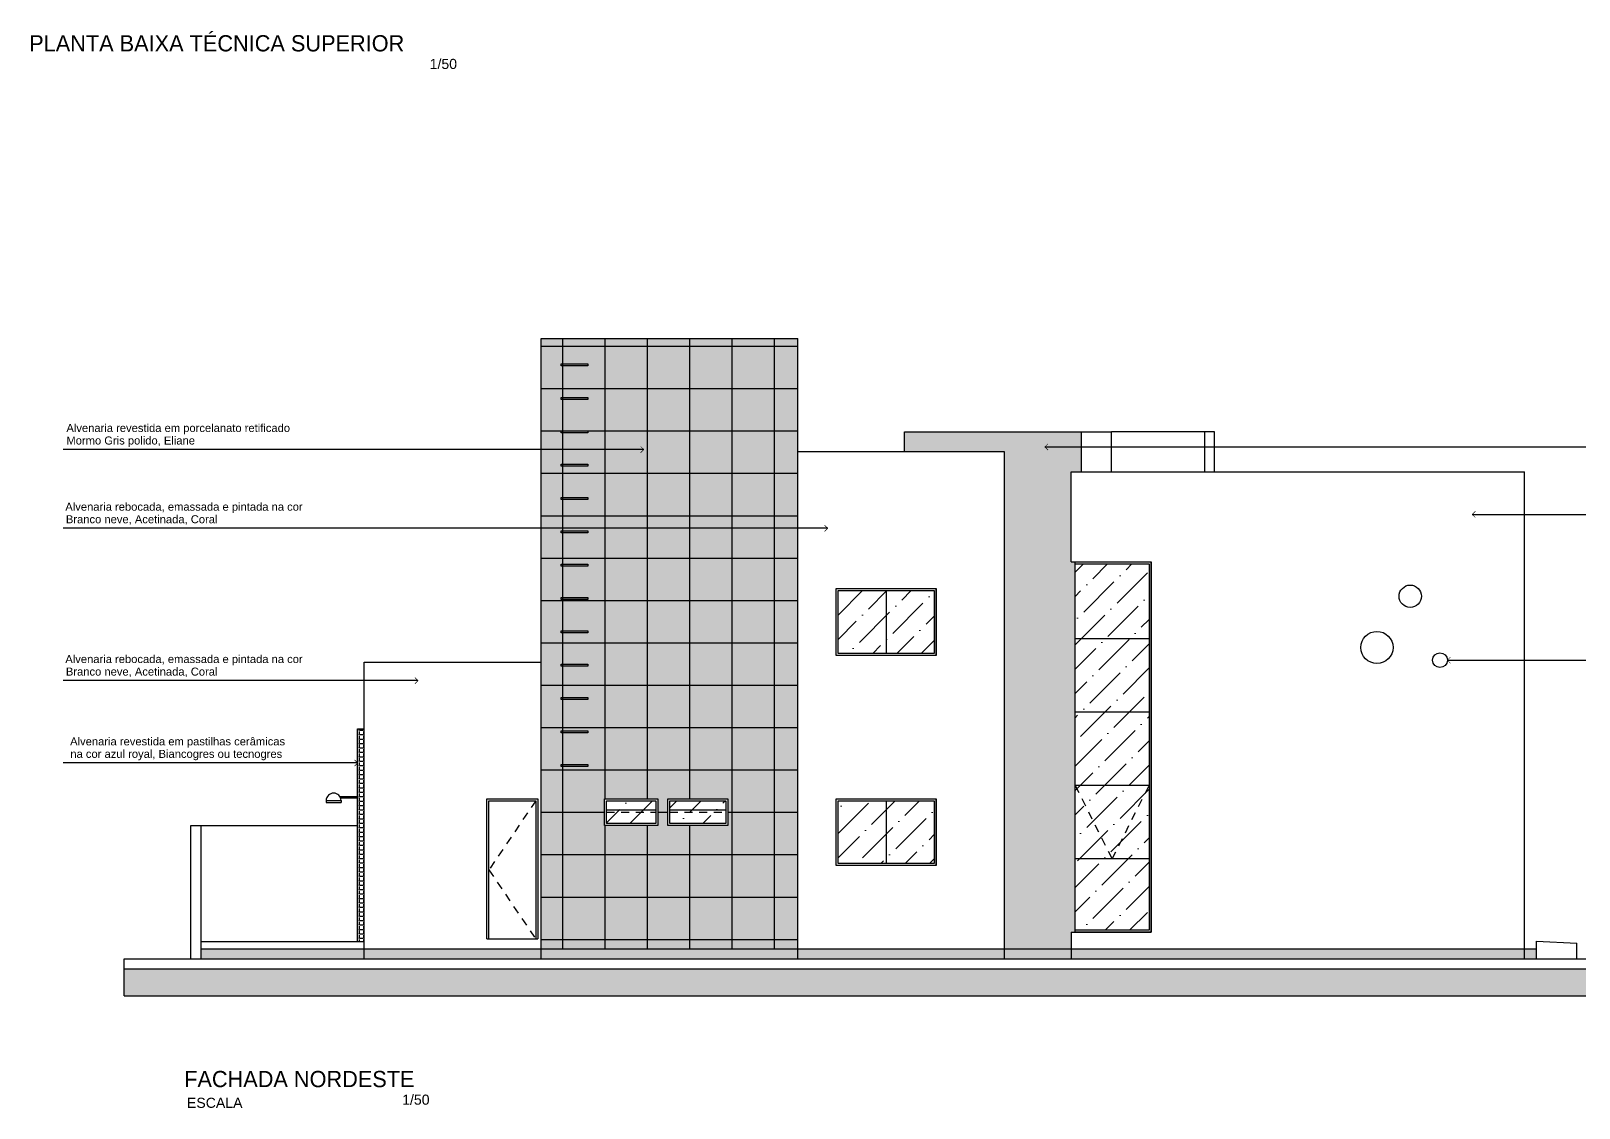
# Model space of a CAD drawing. Header units: millimetres. Extents: x 2150 to 2328, y 1207 to 1262.
# Drawn here: x 2235.91 to 2259.13, y 1206.75 to 1222.89 of the extents above; entities that cross this region are included whole.
import ezdxf

# ---------------------------------------------------------------- set-up
doc = ezdxf.new("R2010")
doc.units = ezdxf.units.MM
doc.header["$LTSCALE"] = 0.01
doc.linetypes.add('ACAD_ISO02W100', pattern=[15, 12, -3])
doc.linetypes.add('ACAD_ISO04W100', pattern=[30, 24, -3, 0, -3])
for name, color, linetype in [('Linha corte', 1, 'ACAD_ISO04W100'), ('LINHAS GERAIS', 7, 'Continuous'), ('Parede', 210, 'Continuous'), ('PAREDE CORTE 03', 151, 'Continuous'), ('PAREDE CORTE 04', 201, 'Continuous'), ('PAREDE CORTE 05', 50, 'Continuous'), ('TEXTO-02', 7, 'Continuous')]:
    doc.layers.add(name, color=color, linetype=linetype)
doc.layers.add('LINHA FINA       0.0', color=7, linetype='Continuous', lineweight=0)
doc.styles.add('ARIAL NARROW', font='ARIALN.TTF')
doc.styles.add('STYLE1', font='arial.ttf', dxfattribs={"height": 0.35})
doc.styles.add('Utsaah', font='', dxfattribs={"height": 0.147484})
doc.styles.get('Utsaah').set_extended_font_data('Utsaah')
doc.dimstyles.new('1-75', dxfattribs={"dimscale": 75, "dimtxt": 0.0017, "dimasz": 0.0011, "dimexe": 0.02, "dimexo": 0.04, "dimgap": 0.0008, "dimtad": 3, "dimzin": 4, "dimdsep": 46, "dimtxsty": 'ARIAL NARROW', "dimblk": 'ARCHTICK', "dimcen": 0.0013, "dimse1": 1, "dimse2": 1, "dimclrd": 256, "dimclre": 256, "dimclrt": 7, "dimaunit": 1, "dimadec": 1, "dimazin": 0, "dimtfac": 1, "dimtix": 1, "dimtmove": 2, "dimatfit": 3, "dimldrblk": 'SETA', "dimfxl": 0, "dimtolj": 1, "dimtzin": 4, "dimarcsym": 0})
pattern_1 = [(37.5, (65.83858, 67.545143), (-0.0021600422, 0.066070787), [0, -0.0521208, 0, -0.058293, 0, -0.05572125]), (7.5, (65.83858, 67.54514), (0.0606856432, 0.0967713886), [0, -0.0281178, 0, -0.0469773, 0, -0.01800225]), (327.5, (65.7964, 67.545143), (0.10678397, 0.0001940199), [0, -0.017145, 0, -0.061722, 0, -0.0805815]), (317.5, (65.7964, 67.54514), (0.103080121, 0.0300954586), [0, -0.0085725, 0, -0.0404622, 0, -0.0462915])]

# ---------------------------------------------------------------- blocks, each defined once
blk = doc.blocks.new('_ArchTick')
at = {"color": 0, "linetype": 'ByBlock', "const_width": 0.15}
blk.add_lwpolyline([(-0.5, -0.5), (0.5, 0.5)], dxfattribs=at)
blk = doc.blocks.new('SETA')
at = {"color": 0}
blk.add_line((0, 0), (-1.5, 0), dxfattribs=at)
at = {"color": 0, "const_width": 0.1}
blk.add_lwpolyline([(-0.57, 0.57), (0, 0), (-0.57, -0.57)], dxfattribs=at)

msp = doc.modelspace()

# ---------------------------------------------------------------- hatches: boundary and pattern name
at = {"layer": 'LINHA FINA       0.0'}
h = msp.add_hatch(dxfattribs=at)
h.set_pattern_fill('ANSI36', color=252, scale=0.081)
h.set_pattern_definition([(45, (-157.13446, -116.28212), (0.13638764, 0.500088013), [0.6429375, -0.1285875, 0, -0.1285875])])
h.paths.add_polyline_path([(2245.281, 1211.183), (2244.541, 1211.183), (2244.541, 1211.012), (2245.281, 1211.012)])
h.paths.add_polyline_path([(2245.281, 1211.219), (2244.541, 1211.219), (2244.541, 1211.183), (2245.281, 1211.183)])
h.paths.add_polyline_path([(2245.281, 1211.352), (2244.541, 1211.352), (2244.541, 1211.219), (2245.281, 1211.219)])
h.paths.add_polyline_path([(2246.331, 1211.183), (2245.491, 1211.183), (2245.491, 1211.012), (2246.331, 1211.012)])
h.paths.add_polyline_path([(2246.331, 1211.219), (2245.491, 1211.219), (2245.491, 1211.183), (2246.331, 1211.183)])
h.paths.add_polyline_path([(2246.331, 1211.352), (2245.491, 1211.352), (2245.491, 1211.219), (2246.331, 1211.219)])
h.paths.add_polyline_path([(2248.736, 1211.352), (2248.016, 1211.352), (2248.016, 1210.412), (2248.736, 1210.412)])
h.paths.add_polyline_path([(2249.456, 1211.352), (2248.736, 1211.352), (2248.736, 1210.412), (2249.456, 1210.412)])
h.paths.add_polyline_path([(2252.681, 1210.482), (2251.571, 1210.482), (2251.571, 1209.412), (2252.681, 1209.412)])
h.paths.add_polyline_path([(2252.681, 1211.582), (2252.126, 1210.482), (2252.681, 1210.482)], flags=17)
h.paths.add_polyline_path([(2252.681, 1211.582), (2251.571, 1211.582), (2252.126, 1210.482)])
h.paths.add_polyline_path([(2251.571, 1211.582), (2251.571, 1210.482), (2252.126, 1210.482)], flags=17)
h.paths.add_polyline_path([(2252.681, 1212.682), (2251.571, 1212.682), (2251.571, 1211.582), (2252.681, 1211.582)])
h.paths.add_polyline_path([(2252.681, 1213.782), (2251.571, 1213.782), (2251.571, 1212.682), (2252.681, 1212.682)])
h.paths.add_polyline_path([(2252.681, 1214.902), (2251.571, 1214.902), (2251.571, 1213.782), (2252.681, 1213.782)])
h.paths.add_polyline_path([(2249.456, 1214.502), (2248.736, 1214.502), (2248.736, 1213.562), (2249.456, 1213.562)])
h.paths.add_polyline_path([(2248.736, 1214.502), (2248.016, 1214.502), (2248.016, 1213.562), (2248.736, 1213.562)])
at = {"layer": 'LINHAS GERAIS'}
h = msp.add_hatch(dxfattribs=at)
h.set_pattern_fill('NET', color=250, scale=0.2)
h.set_pattern_definition([(0, (65.8386, 67.54514), (0, 0.635), []), (90, (65.8386, 67.54514), (-0.635, 4e-17), [])])
h.paths.add_polyline_path([(2247.411, 1218.282), (2243.561, 1218.282), (2243.561, 1209.132), (2247.411, 1209.132)])
h.paths.add_polyline_path([(2246.361, 1211.382), (2246.361, 1210.982), (2245.461, 1210.982), (2245.461, 1211.382)], flags=16)
h.paths.add_polyline_path([(2246.331, 1211.352), (2246.331, 1211.012), (2245.491, 1211.012), (2245.491, 1211.352)], flags=0)
h.paths.add_polyline_path([(2245.311, 1211.382), (2245.311, 1210.982), (2244.511, 1210.982), (2244.511, 1211.382)], flags=16)
h.paths.add_polyline_path([(2245.281, 1211.352), (2245.281, 1211.012), (2244.541, 1211.012), (2244.541, 1211.352)], flags=0)
h = msp.add_hatch(dxfattribs=at)
h.set_pattern_fill('AR-SAND', color=252, scale=0.00135)
h.set_pattern_definition(pattern_1)
h.paths.add_polyline_path([(2247.411, 1218.282), (2243.561, 1218.282), (2243.561, 1209.132), (2247.411, 1209.132)])
h.paths.add_polyline_path([(2246.361, 1211.382), (2246.361, 1210.982), (2245.461, 1210.982), (2245.461, 1211.382)], flags=16)
h.paths.add_polyline_path([(2246.331, 1211.352), (2246.331, 1211.012), (2245.491, 1211.012), (2245.491, 1211.352)], flags=0)
h.paths.add_polyline_path([(2245.311, 1211.382), (2245.311, 1210.982), (2244.511, 1210.982), (2244.511, 1211.382)], flags=16)
h.paths.add_polyline_path([(2245.281, 1211.352), (2245.281, 1211.012), (2244.541, 1211.012), (2244.541, 1211.352)], flags=0)
h = msp.add_hatch(dxfattribs=at)
h.set_pattern_fill('AR-SAND', color=41, scale=0.00135)
h.set_pattern_definition(pattern_1)
h.paths.add_polyline_path([(2251.571, 1214.932), (2251.511, 1214.932), (2251.511, 1216.282), (2251.661, 1216.282), (2251.661, 1216.882), (2249.011, 1216.882), (2249.011, 1216.582), (2250.511, 1216.582), (2250.511, 1209.132), (2251.511, 1209.132), (2251.511, 1209.382), (2251.571, 1209.382)])
h = msp.add_hatch(dxfattribs=at)
h.set_pattern_fill('ANGLE', color=5, scale=0.0095)
h.set_pattern_definition([(0, (65.83858, 67.545143), (0, 0.0663575), [0.04826, -0.0180975]), (90, (65.83858, 67.545143), (-0.0663575, 4e-18), [0.04826, -0.0180975])])
h.paths.add_polyline_path([(2240.911, 1212.432), (2240.811, 1212.432), (2240.811, 1209.242), (2240.911, 1209.242)])
h = msp.add_hatch(color=86, dxfattribs=at)
h.dxf.hatch_style = 1
h.paths.add_polyline_path([(2243.561, 1209.132), (2240.911, 1209.132), (2240.911, 1208.982), (2243.561, 1208.982)])
h.paths.add_polyline_path([(2240.911, 1209.132), (2238.461, 1209.132), (2238.461, 1208.982), (2240.911, 1208.982)])
h.paths.add_polyline_path([(2247.411, 1209.132), (2243.561, 1209.132), (2243.561, 1208.982), (2247.411, 1208.982)])
h.paths.add_polyline_path([(2250.511, 1209.132), (2247.411, 1209.132), (2247.411, 1208.982), (2250.511, 1208.982)])
h.paths.add_polyline_path([(2251.511, 1209.132), (2250.511, 1209.132), (2250.511, 1208.982), (2251.511, 1208.982)])
h.paths.add_polyline_path([(2258.311, 1209.132), (2251.511, 1209.132), (2251.511, 1208.982), (2258.311, 1208.982)])
h.paths.add_polyline_path([(2258.492, 1209.132), (2258.311, 1209.132), (2258.311, 1208.982), (2258.492, 1208.982)])
h = msp.add_hatch(color=9, dxfattribs=at)
h.dxf.hatch_style = 1
h.paths.add_polyline_path([(2237.311, 1208.832), (2237.311, 1208.432), (2264.811, 1208.432), (2264.811, 1208.832)])

# ---------------------------------------------------------------- linework, layer by layer
at = {"layer": 'Linha corte'}
msp.add_line((2237.311, 1208.982), (2266.22, 1208.982), dxfattribs=at)
at = {"layer": 'LINHAS GERAIS'}
for p, q in [((2253.511, 1216.882), (2252.116, 1216.882)), ((2245.102, 1216.616), (2236.397, 1216.616)), ((2251.571, 1209.382), (2251.571, 1214.932)), ((2251.571, 1214.932), (2252.711, 1214.932)), ((2252.711, 1214.932), (2252.711, 1209.382)), ((2247.986, 1213.532), (2247.986, 1214.532)), ((2248.736, 1214.502), (2248.736, 1213.562)), ((2249.486, 1213.532), (2249.486, 1214.532)), ((2252.681, 1213.782), (2251.571, 1213.782)), ((2252.681, 1212.682), (2251.571, 1212.682)), ((2240.811, 1211.393), (2240.556, 1211.393)), ((2242.751, 1209.282), (2242.751, 1211.382)), ((2242.751, 1211.382), (2243.511, 1211.382)), ((2243.511, 1211.382), (2243.511, 1209.282)), ((2247.986, 1210.382), (2247.986, 1211.382)), ((2249.486, 1210.382), (2249.486, 1211.382)), ((2252.681, 1211.582), (2251.571, 1211.582)), ((2240.339, 1211.356), (2240.562, 1211.356)), ((2240.339, 1211.356), (2240.339, 1211.326)), ((2240.339, 1211.326), (2240.562, 1211.326)), ((2240.562, 1211.356), (2240.562, 1211.326)), ((2244.541, 1211.219), (2245.281, 1211.219)), ((2245.491, 1211.219), (2246.331, 1211.219)), ((2248.736, 1211.352), (2248.736, 1210.412)), ((2252.681, 1210.482), (2251.571, 1210.482)), ((2252.711, 1209.382), (2251.571, 1209.382)), ((2238.461, 1209.242), (2240.911, 1209.242)), ((2242.751, 1209.282), (2243.511, 1209.282)), ((2258.492, 1209.251), (2259.092, 1209.218)), ((2258.492, 1208.982), (2258.492, 1209.251)), ((2259.092, 1208.982), (2259.092, 1209.218))]:
    msp.add_line(p, q, dxfattribs=at)
at = {"layer": 'LINHAS GERAIS', "linetype": 'ACAD_ISO02W100'}
for p, q in [((2244.541, 1211.183), (2245.281, 1211.183)), ((2245.491, 1211.183), (2246.331, 1211.183))]:
    msp.add_line(p, q, dxfattribs=at)
at = {"layer": 'LINHAS GERAIS', "color": 8}
msp.add_line((2238.461, 1210.982), (2240.811, 1210.982), dxfattribs=at)
at = {"layer": 'LINHAS GERAIS'}
for points in [[(2243.861, 1217.899), (2244.261, 1217.899), (2244.261, 1217.869), (2243.861, 1217.869), (2243.861, 1217.899)], [(2243.861, 1217.399), (2244.261, 1217.399), (2244.261, 1217.369), (2243.861, 1217.369), (2243.861, 1217.399)], [(2243.861, 1216.899), (2244.261, 1216.899), (2244.261, 1216.869), (2243.861, 1216.869), (2243.861, 1216.899)], [(2243.861, 1216.399), (2244.261, 1216.399), (2244.261, 1216.369), (2243.861, 1216.369), (2243.861, 1216.399)], [(2243.861, 1215.899), (2244.261, 1215.899), (2244.261, 1215.869), (2243.861, 1215.869), (2243.861, 1215.899)], [(2243.861, 1215.399), (2244.261, 1215.399), (2244.261, 1215.369), (2243.861, 1215.369), (2243.861, 1215.399)], [(2243.861, 1214.899), (2244.261, 1214.899), (2244.261, 1214.869), (2243.861, 1214.869), (2243.861, 1214.899)], [(2251.571, 1214.902), (2252.681, 1214.902), (2252.681, 1209.412), (2251.571, 1209.412)], [(2243.861, 1214.399), (2244.261, 1214.399), (2244.261, 1214.369), (2243.861, 1214.369), (2243.861, 1214.399)], [(2243.861, 1213.899), (2244.261, 1213.899), (2244.261, 1213.869), (2243.861, 1213.869), (2243.861, 1213.899)], [(2243.861, 1213.399), (2244.261, 1213.399), (2244.261, 1213.369), (2243.861, 1213.369), (2243.861, 1213.399)], [(2243.861, 1212.899), (2244.261, 1212.899), (2244.261, 1212.869), (2243.861, 1212.869), (2243.861, 1212.899)], [(2243.861, 1212.399), (2244.261, 1212.399), (2244.261, 1212.369), (2243.861, 1212.369), (2243.861, 1212.399)], [(2243.861, 1211.899), (2244.261, 1211.899), (2244.261, 1211.869), (2243.861, 1211.869), (2243.861, 1211.899)], [(2240.545, 1211.415), (2240.811, 1211.415), (2240.811, 1211.393), (2240.556, 1211.393)], [(2242.751, 1209.282), (2242.751, 1211.382), (2243.511, 1211.382), (2243.511, 1209.282)], [(2242.781, 1209.282), (2242.781, 1211.352), (2243.481, 1211.352), (2243.481, 1209.282)]]:
    msp.add_lwpolyline(points, dxfattribs=at)
for points in [[(2247.986, 1214.532), (2249.486, 1214.532), (2249.486, 1213.532), (2247.986, 1213.532)], [(2248.016, 1214.502), (2249.456, 1214.502), (2249.456, 1213.562), (2248.016, 1213.562)], [(2244.511, 1211.382), (2245.311, 1211.382), (2245.311, 1210.982), (2244.511, 1210.982)], [(2245.461, 1211.382), (2246.361, 1211.382), (2246.361, 1210.982), (2245.461, 1210.982)], [(2247.986, 1211.382), (2249.486, 1211.382), (2249.486, 1210.382), (2247.986, 1210.382)], [(2244.541, 1211.352), (2245.281, 1211.352), (2245.281, 1211.012), (2244.541, 1211.012)], [(2245.491, 1211.352), (2246.331, 1211.352), (2246.331, 1211.012), (2245.491, 1211.012)], [(2248.016, 1211.352), (2249.456, 1211.352), (2249.456, 1210.412), (2248.016, 1210.412)]]:
    msp.add_lwpolyline(points, close=True, dxfattribs=at)
at = {"layer": 'LINHAS GERAIS', "linetype": 'ACAD_ISO02W100'}
for points in [[(2251.571, 1211.582), (2252.126, 1210.482), (2252.681, 1211.582)], [(2243.481, 1211.352), (2242.781, 1210.317), (2243.481, 1209.282)]]:
    msp.add_lwpolyline(points, dxfattribs=at)
at = {"layer": 'LINHAS GERAIS'}
for centre, radius in [((2256.596, 1214.418), 0.167), ((2256.097, 1213.651), 0.241), ((2257.042, 1213.46), 0.111)]:
    msp.add_circle(centre, radius, dxfattribs=at)
msp.add_arc((2240.451, 1211.356), 0.112, 0, 180, dxfattribs=at)
at = {"layer": 'Parede'}
for p, q in [((2243.561, 1218.282), (2247.411, 1218.282)), ((2243.561, 1208.982), (2243.561, 1218.282)), ((2247.411, 1208.982), (2247.411, 1218.282)), ((2251.511, 1216.282), (2258.311, 1216.282)), ((2251.511, 1214.932), (2251.511, 1216.282)), ((2258.311, 1208.982), (2258.311, 1216.282)), ((2251.511, 1214.932), (2252.711, 1214.932)), ((2252.711, 1209.382), (2252.711, 1214.932)), ((2238.311, 1208.982), (2238.311, 1210.982)), ((2238.311, 1210.982), (2238.461, 1210.982)), ((2238.461, 1210.982), (2238.461, 1208.982)), ((2251.511, 1209.382), (2252.711, 1209.382)), ((2251.511, 1209.382), (2251.511, 1208.982)), ((2237.311, 1208.432), (2237.311, 1208.982)), ((2237.311, 1208.982), (2258.311, 1208.982)), ((2237.311, 1208.832), (2264.811, 1208.832)), ((2258.311, 1208.982), (2264.211, 1208.982)), ((2237.311, 1208.432), (2264.811, 1208.432))]:
    msp.add_line(p, q, dxfattribs=at)
at = {"layer": 'Parede', "color": 86}
msp.add_line((2238.461, 1209.132), (2258.492, 1209.132), dxfattribs=at)
at = {"layer": 'PAREDE CORTE 03'}
for p, q in [((2251.661, 1216.882), (2252.116, 1216.882)), ((2252.116, 1216.282), (2252.116, 1216.882)), ((2253.661, 1216.882), (2253.511, 1216.882)), ((2253.511, 1216.882), (2253.511, 1216.282)), ((2253.661, 1216.282), (2253.661, 1216.882)), ((2240.811, 1209.242), (2240.811, 1212.432)), ((2240.811, 1212.432), (2240.911, 1212.432))]:
    msp.add_line(p, q, dxfattribs=at)
at = {"layer": 'PAREDE CORTE 04'}
for p, q in [((2249.011, 1216.582), (2249.011, 1216.882)), ((2249.011, 1216.882), (2251.661, 1216.882)), ((2251.661, 1216.882), (2251.661, 1216.282)), ((2240.911, 1208.982), (2240.911, 1213.432)), ((2240.911, 1213.432), (2243.561, 1213.432))]:
    msp.add_line(p, q, dxfattribs=at)
at = {"layer": 'PAREDE CORTE 05'}
for p, q in [((2250.511, 1216.582), (2247.411, 1216.582)), ((2250.511, 1208.982), (2250.511, 1216.582))]:
    msp.add_line(p, q, dxfattribs=at)

# ---------------------------------------------------------------- texts
at = {"layer": 'LINHAS GERAIS', "style": 'Utsaah'}
for s, p in [('PLANTA BAIXA TÉCNICA SUPERIOR', (2235.886, 1222.583)), ('FACHADA NORDESTE', (2238.21, 1207.061))]:
    msp.add_text(s, height=0.24338, dxfattribs=at).set_placement(p)
at = {"layer": 'TEXTO-02', "style": 'STYLE1'}
for s, height, p in [('  1/50', 0.151, (2241.774, 1222.32)), (' Mormo Gris polido, Eliane', 0.12, (2236.397, 1216.692)), ('Branco neve, Acetinada, Coral', 0.12, (2236.436, 1215.512)), ('Branco neve, Acetinada, Coral', 0.12, (2236.436, 1213.229)), ('na cor azul royal, Biancogres ou tecnogres', 0.12, (2236.503, 1211.996)), ('ESCALA', 0.151, (2238.252, 1206.751)), ('  1/50', 0.151, (2241.362, 1206.798))]:
    msp.add_text(s, height=height, dxfattribs=at).set_placement(p)
at = {"layer": 'TEXTO-02', "char_height": 0.12, "width": 3.79024, "attachment_point": 3, "style": 'STYLE1'}
for s, insert in [('Alvenaria revestida em porcelanato retificado', (2239.798, 1217)), ('Alvenaria rebocada, emassada e pintada na cor', (2239.987, 1215.82)), ('Alvenaria rebocada, emassada e pintada na cor', (2239.987, 1213.537)), ('Alvenaria revestida em pastilhas cerâmicas', (2239.723, 1212.303))]:
    msp.add_mtext(s, dxfattribs=dict(at, insert=insert))

# ---------------------------------------------------------------- leaders
at = {"layer": 'LINHAS GERAIS'}
for points in [[(2245.102, 1216.616), (2244.803, 1216.616)], [(2251.117, 1216.656), (2265.176, 1216.656)], [(2257.527, 1215.645), (2265.176, 1215.645)], [(2247.86, 1215.436), (2236.397, 1215.436)], [(2257.153, 1213.46), (2265.176, 1213.46)], [(2241.716, 1213.153), (2236.397, 1213.153)], [(2240.811, 1211.919), (2236.397, 1211.919)]]:
    msp.add_leader(points, dimstyle='1-75', override={"dimgap": 0.0008, "dimtad": 0}, dxfattribs=at)

doc.saveas('drawing.dxf')
